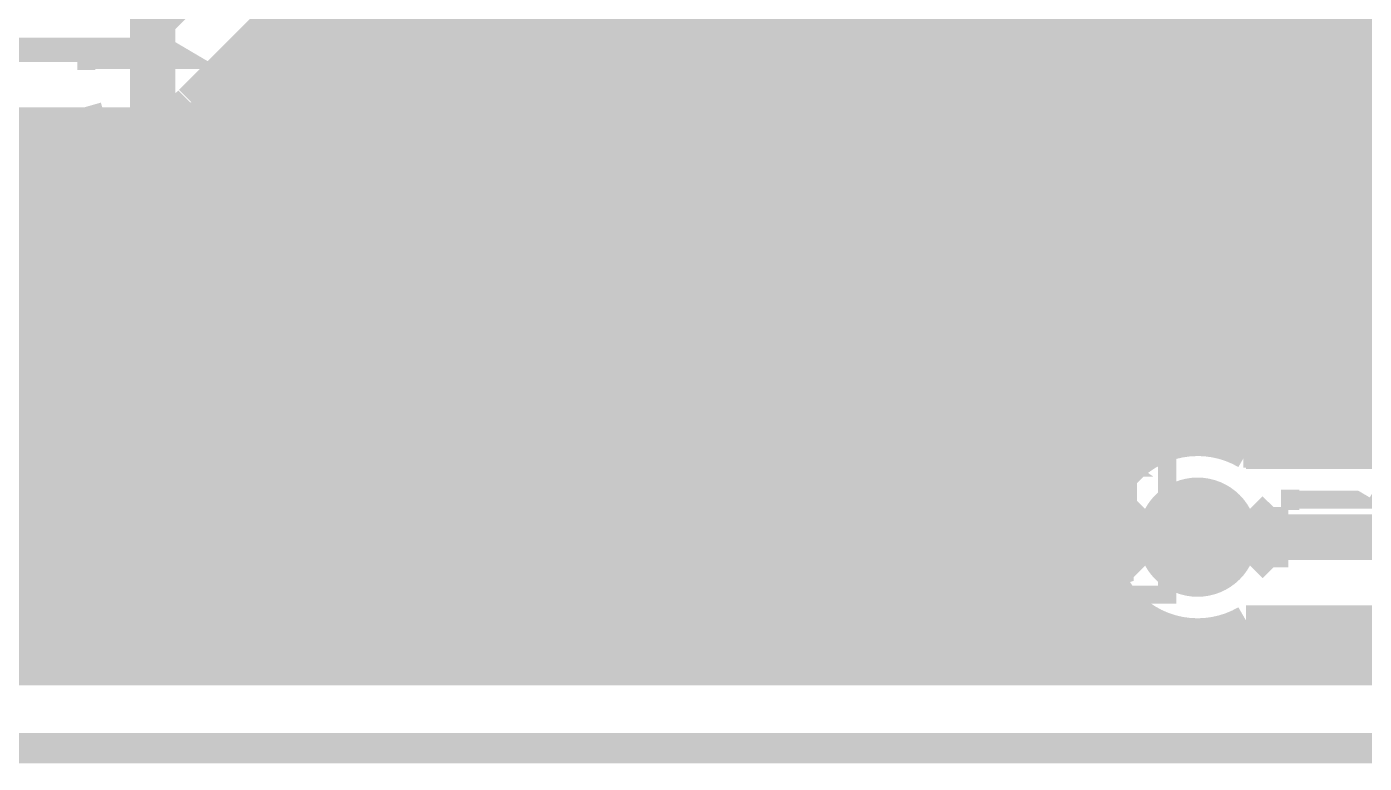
# Model space of a CAD drawing. Extents: x -10 to 131, y -93 to 209.
# Drawn here: x 12.91 to 24.13, y -31.13 to -24.95 of the extents above; entities that cross this region are included whole.
import ezdxf

# ---------------------------------------------------------------- set-up
doc = ezdxf.new("R2010")
doc.units = 0
doc.header["$MEASUREMENT"] = 0
doc.layers.get('0').update_dxf_attribs({"linetype": 'CONTINUOUS'})
for name, color, linetype in [('22-303-0_ASB', 7, 'CONTINUOUS'), ('22-303-0_AST', 7, 'CONTINUOUS'), ('22-303-0_BOT', 2, 'CONTINUOUS'), ('22-303-0_DRD', 6, 'CONTINUOUS'), ('22-303-0_DRL', 1, 'CONTINUOUS'), ('22-303-0_GND', 3, 'CONTINUOUS'), ('22-303-0_IN1', 10, 'CONTINUOUS'), ('22-303-0_SMT', 9, 'CONTINUOUS'), ('22-303-0_SPT', 11, 'CONTINUOUS'), ('22-303-0_SST', 8, 'CONTINUOUS'), ('22-303-0_TOP', 15, 'CONTINUOUS'), ('THRUHOLE_TAP', 2, 'CONTINUOUS')]:
    doc.layers.add(name, color=color, linetype=linetype)

# ---------------------------------------------------------------- blocks, each defined once
blk = doc.blocks.new('ROUND_70')
at = {"const_width": 0.29972}
blk.add_lwpolyline([(-0.14986, 0, 1), (0.14986, 0, 1)], format="xyb", close=True, dxfattribs=at)
blk = doc.blocks.new('ROUND_117')
at = {"const_width": 0.10033}
blk.add_lwpolyline([(-0.050164, 0, 1), (0.050164, 0, 1)], format="xyb", close=True, dxfattribs=at)
blk = doc.blocks.new('ROUND_100')
at = {"const_width": 0.50038}
blk.add_lwpolyline([(-0.25019, 0, 1), (0.25019, 0, 1)], format="xyb", close=True, dxfattribs=at)
blk = doc.blocks.new('RECTANGLE_6')
blk.add_solid([(0.63627, 0.51308), (0.63627, -0.51308), (-0.63627, 0.51308), (-0.63627, -0.51308)])
blk = doc.blocks.new('ROUND_108')
at = {"const_width": 0.10033}
blk.add_lwpolyline([(-0.050164, 0, 1), (0.050164, 0, 1)], format="xyb", close=True, dxfattribs=at)

msp = doc.modelspace()

# ---------------------------------------------------------------- linework, layer by layer
at = {"layer": '22-303-0_ASB', "const_width": 0.254}
msp.add_lwpolyline([(111.00054, 208.99374), (111.00054, 198.99376), (116.0018, 198.99376), (116.0018, 208.99374), (130.50012, 208.99374), (130.50012, -31.00578), (-9.4996, -31.00578), (-9.4996, 208.99374), (111.00054, 208.99374)], dxfattribs=at)
at = {"layer": '22-303-0_AST'}
for points, const_width in [([(111.00054, 208.99374), (111.00054, 198.99376), (116.0018, 198.99376), (116.0018, 208.99374), (130.50012, 208.99374), (130.50012, -31.00578), (-9.4996, -31.00578), (-9.4996, 208.99374), (111.00054, 208.99374)], 0.254), ([(11.43, -26.162), (12.7, -26.162), (12.954, -26.416), (12.954, -29.718), (11.176, -29.718), (11.176, -26.416), (11.43, -26.162)], 0.1524), ([(13.335, -26.162), (14.605, -26.162), (14.859, -26.416), (14.859, -29.718), (13.081, -29.718), (13.081, -26.416), (13.335, -26.162)], 0.1524), ([(15.24, -26.162), (16.51, -26.162), (16.764, -26.416), (16.764, -29.718), (14.986, -29.718), (14.986, -26.416), (15.24, -26.162)], 0.1524), ([(17.145, -26.162), (18.415, -26.162), (18.669, -26.416), (18.669, -29.718), (16.891, -29.718), (16.891, -26.416), (17.145, -26.162)], 0.1524), ([(19.05, -26.162), (20.32, -26.162), (20.574, -26.416), (20.574, -29.718), (18.796, -29.718), (18.796, -26.416), (19.05, -26.162)], 0.1524), ([(20.955, -26.162), (22.225, -26.162), (22.479, -26.416), (22.479, -29.718), (20.701, -29.718), (20.701, -26.416), (20.955, -26.162)], 0.1524), ([(13.48486, -26.797), (13.48486, -27.1526), (13.82268, -27.27198), (14.16304, -27.27198), (14.50086, -27.1526), (14.50086, -26.797)], 0.1524), ([(13.48486, -26.85542), (14.50086, -26.85542)], 0.1524), ([(15.38986, -26.797), (15.38986, -27.1526), (15.72768, -27.27198), (16.06804, -27.27198), (16.40586, -27.1526), (16.40586, -26.797)], 0.1524), ([(15.38986, -26.85542), (16.40586, -26.85542)], 0.1524), ([(17.29486, -26.797), (17.29486, -27.1526), (17.63268, -27.27198), (17.97304, -27.27198), (18.31086, -27.1526), (18.31086, -26.797)], 0.1524), ([(17.29486, -26.85542), (18.31086, -26.85542)], 0.1524), ([(19.19986, -26.797), (19.19986, -27.1526), (19.53768, -27.27198), (19.87804, -27.27198), (20.21586, -27.1526), (20.21586, -26.797)], 0.1524), ([(19.19986, -26.85542), (20.21586, -26.85542)], 0.1524), ([(21.10486, -26.797), (21.10486, -27.1526), (21.44268, -27.27198), (21.78304, -27.27198), (22.12086, -27.1526), (22.12086, -26.797)], 0.1524), ([(21.10486, -26.85542), (22.12086, -26.85542)], 0.1524), ([(13.48486, -28.04922), (13.48486, -27.6352), (14.50086, -27.6352)], 0.1524), ([(15.38986, -28.04922), (15.38986, -27.6352), (16.40586, -27.6352)], 0.1524), ([(17.29486, -28.04922), (17.29486, -27.6352), (18.31086, -27.6352)], 0.1524), ([(19.19986, -28.04922), (19.19986, -27.6352), (20.21586, -27.6352)], 0.1524), ([(21.10486, -28.04922), (21.10486, -27.6352), (22.12086, -27.6352)], 0.1524), ([(11.176, -27.686), (12.954, -27.686)], 0.1524), ([(13.081, -27.686), (14.859, -27.686)], 0.1524), ([(14.986, -27.686), (16.764, -27.686)], 0.1524), ([(16.891, -27.686), (18.669, -27.686)], 0.1524), ([(18.796, -27.686), (20.574, -27.686)], 0.1524), ([(20.701, -27.686), (22.479, -27.686)], 0.1524), ([(13.48486, -28.77058), (13.48486, -28.53182)], 0.1524), ([(13.48486, -28.6512), (14.50086, -28.6512), (14.33068, -28.53182)], 0.1524), ([(15.38986, -28.77058), (15.38986, -28.53182)], 0.1524), ([(15.38986, -28.6512), (16.40586, -28.6512), (16.23568, -28.53182)], 0.1524), ([(17.29486, -28.77058), (17.29486, -28.53182)], 0.1524), ([(17.29486, -28.6512), (18.31086, -28.6512), (18.14068, -28.53182)], 0.1524), ([(19.19986, -28.77058), (19.19986, -28.53182)], 0.1524), ([(19.19986, -28.6512), (20.21586, -28.6512), (20.04568, -28.53182)], 0.1524), ([(21.10486, -28.77058), (21.10486, -28.53182)], 0.1524), ([(21.10486, -28.6512), (22.12086, -28.6512), (21.95068, -28.53182)], 0.1524), ([(13.65504, -29.1338), (13.48486, -29.19222), (13.48486, -29.54782), (13.65504, -29.60878), (13.99286, -29.60878), (14.16304, -29.4894), (14.16304, -29.1338), (14.50086, -29.1338), (14.50086, -29.60878)], 0.1524), ([(15.89786, -29.19222), (15.89786, -29.54782), (15.72768, -29.60878), (15.56004, -29.60878), (15.38986, -29.54782), (15.38986, -29.19222), (15.56004, -29.1338), (15.72768, -29.1338), (16.40586, -29.37002)], 0.1524), ([(17.29486, -29.25318), (18.31086, -29.60878), (18.31086, -29.1338)], 0.1524), ([(19.70786, -29.54782), (19.87804, -29.60878), (20.04568, -29.60878), (20.21586, -29.54782), (20.21586, -29.19222), (20.04568, -29.1338), (19.87804, -29.1338), (19.70786, -29.19222), (19.70786, -29.54782), (19.53768, -29.60878), (19.37004, -29.60878), (19.19986, -29.54782), (19.19986, -29.19222), (19.37004, -29.1338), (19.53768, -29.1338), (19.70786, -29.19222)], 0.1524), ([(21.61286, -29.54782), (21.61286, -29.19222), (21.78304, -29.1338), (21.95068, -29.1338), (22.12086, -29.19222), (22.12086, -29.54782), (21.95068, -29.60878), (21.78304, -29.60878), (21.10486, -29.37002)], 0.1524)]:
    msp.add_lwpolyline(points, dxfattribs=dict(at, const_width=const_width))
at = {"layer": '22-303-0_BOT'}
for points, const_width in [([(14.986, -24.003), (13.843, -25.146), (4.826, -25.146), (3.81, -24.13), (3.81, 2.032), (-0.381, 6.223), (-0.381, 24.765), (-1.143, 25.527), (-1.143, 34.798), (1.524, 37.465), (1.524, 54.356), (5.969, 58.801), (5.969, 73.533), (6.604, 74.168), (6.604, 100.711)], 0.2032), ([(16.51, 7.2644), (16.51, -30.353)], 0.254), ([(16.7386, 7.2644), (16.7386, -30.353)], 0.254), ([(16.9672, 7.2644), (16.9672, -30.353)], 0.254), ([(17.1958, 7.2644), (17.1958, -30.353)], 0.254), ([(21.9964, -17.8435), (21.9964, -28.90266)], 0.254), ([(21.3106, -17.90192), (21.3106, -30.353)], 0.254), ([(21.5392, -17.95018), (21.5392, -30.353)], 0.254), ([(21.7678, -17.9324), (21.7678, -30.353)], 0.254), ([(17.4244, -18.8722), (17.4244, -30.353)], 0.254), ([(17.653, -19.16938), (17.653, -30.353)], 0.254), ([(17.8816, -19.29892), (17.8816, -30.353)], 0.254), ([(18.1102, -19.34718), (18.1102, -30.353)], 0.254), ([(18.3388, -19.60626), (18.3388, -30.353)], 0.254), ([(19.4818, -19.63166), (19.4818, -30.353)], 0.254), ([(18.5674, -19.7739), (18.5674, -30.353)], 0.254), ([(18.796, -19.84756), (18.796, -30.353)], 0.254), ([(19.0246, -19.8501), (19.0246, -30.353)], 0.254), ([(19.2532, -19.7866), (19.2532, -30.353)], 0.254), ([(19.7104, -20.2692), (19.7104, -30.353)], 0.254), ([(21.082, -20.43684), (21.082, -30.353)], 0.254), ([(19.939, -20.56638), (19.939, -30.353)], 0.254), ([(20.8534, -20.6375), (20.8534, -30.353)], 0.254), ([(16.2814, -20.75434), (16.2814, -30.353)], 0.254), ([(20.1676, -20.69592), (20.1676, -30.353)], 0.254), ([(20.3962, -20.74418), (20.3962, -30.353)], 0.254), ([(20.6248, -20.7264), (20.6248, -30.353)], 0.254), ([(16.0528, -21.15566), (16.0528, -30.353)], 0.254), ([(15.8242, -21.3106), (15.8242, -30.353)], 0.254), ([(22.225, -22.59584), (22.225, -28.60802)], 0.254), ([(23.368, -22.72538), (23.368, -28.5369)], 0.254), ([(23.5966, -22.7076), (23.5966, -28.5369)], 0.254), ([(23.8252, -22.7076), (23.8252, -28.5369)], 0.254), ([(24.0538, -22.7076), (24.0538, -28.5369)], 0.254), ([(22.4536, -22.7965), (22.4536, -28.47594)], 0.254), ([(22.6822, -22.8854), (22.6822, -28.42768)], 0.254), ([(23.1394, -22.85492), (23.1394, -28.5369)], 0.254), ([(22.9108, -22.90318), (22.9108, -28.448)], 0.254), ([(15.5956, -24.53132), (15.5956, -30.353)], 0.254), ([(15.1384, -24.79548), (15.1384, -30.353)], 0.254), ([(15.367, -24.7142), (15.367, -30.353)], 0.254), ([(15.04188, -24.80818), (14.27988, -25.57018)], 0.254), ([(36.1315, -24.8666), (14.98346, -24.8666)], 0.254), ([(14.9098, -24.94026), (14.9098, -30.353)], 0.254), ([(36.1315, -25.0952), (14.75486, -25.0952)], 0.254), ([(14.6812, -25.16886), (14.6812, -30.353)], 0.254), ([(36.1315, -25.3238), (14.52626, -25.3238)], 0.254), ([(14.4526, -25.39746), (14.4526, -30.353)], 0.254), ([(36.1315, -25.5524), (14.29766, -25.5524)], 0.254), ([(14.224, -25.62098), (14.224, -30.353)], 0.254), ([(36.1315, -25.781), (-2.64668, -25.781)], 0.254), ([(13.843, -25.7556), (4.826, -25.7556)], 0.254), ([(12.8524, -25.7556), (12.8524, -30.353)], 0.254), ([(13.081, -25.7556), (13.081, -30.353)], 0.254), ([(13.3096, -25.7556), (13.3096, -30.353)], 0.254), ([(13.5382, -25.7556), (13.5382, -30.353)], 0.254), ([(13.7668, -25.7556), (13.7668, -30.353)], 0.254), ([(13.9954, -25.73528), (13.9954, -30.353)], 0.254), ([(36.1315, -26.0096), (-2.64668, -26.0096)], 0.254), ([(36.1315, -26.2382), (-2.64668, -26.2382)], 0.254), ([(36.1315, -26.4668), (-2.64668, -26.4668)], 0.254), ([(22.733, -29.2354), (36.8046, -29.2354), (36.83, -29.21), (37.846, -30.226), (41.656, -30.226), (43.27398, -28.60802), (43.27398, -26.51506)], 0.381), ([(36.1315, -26.6954), (-2.64668, -26.6954)], 0.254), ([(36.1315, -26.924), (-2.64668, -26.924)], 0.254), ([(36.1315, -27.1526), (-8.636, -27.1526)], 0.254), ([(36.1315, -27.3812), (-8.636, -27.3812)], 0.254), ([(36.1315, -27.6098), (-8.636, -27.6098)], 0.254), ([(36.1315, -27.8384), (-8.636, -27.8384)], 0.254), ([(36.1315, -28.067), (-8.636, -28.067)], 0.254), ([(36.1315, -28.2956), (-8.636, -28.2956)], 0.254), ([(22.34946, -28.5242), (-8.636, -28.5242)], 0.254), ([(36.1315, -28.5242), (23.11654, -28.5242)], 0.254), ([(36.1315, -28.5369), (23.1394, -28.5369)], 0.254), ([(22.0853, -28.7528), (-8.636, -28.7528)], 0.254), ([(21.96592, -28.9814), (-8.636, -28.9814)], 0.254), ([(21.92528, -29.21), (-8.636, -29.21)], 0.254), ([(21.95068, -29.4386), (-8.636, -29.4386)], 0.254), ([(21.9964, -29.5656), (21.9964, -30.353)], 0.254), ([(22.04974, -29.6672), (-8.636, -29.6672)], 0.254), ([(22.26818, -29.8958), (-8.636, -29.8958)], 0.254), ([(22.225, -29.86278), (22.225, -30.353)], 0.254), ([(23.1394, -29.9339), (23.1394, -30.353)], 0.254), ([(36.56584, -29.9339), (23.1394, -29.9339)], 0.254), ([(23.368, -29.9339), (23.368, -30.353)], 0.254), ([(23.5966, -29.9339), (23.5966, -30.353)], 0.254), ([(23.8252, -29.9339), (23.8252, -30.353)], 0.254), ([(24.0538, -29.9339), (24.0538, -30.353)], 0.254), ([(22.4536, -29.99232), (22.4536, -30.353)], 0.254), ([(22.6822, -30.04058), (22.6822, -30.353)], 0.254), ([(22.9108, -30.0228), (22.9108, -30.353)], 0.254), ([(36.75634, -30.1244), (-8.636, -30.1244)], 0.254), ([(36.98494, -30.353), (-6.858, -30.353)], 0.254)]:
    msp.add_lwpolyline(points, dxfattribs=dict(at, const_width=const_width))
at = {"layer": '22-303-0_BOT', "const_width": 0.254}
for points in [[(13.843, -25.7556, 0.1989124), (14.27405, -25.57705)], [(13.843, -25.7556, 0.1989124), (14.27405, -25.57705)], [(22.733, -28.42768, 0.4142136), (21.92528, -29.2354)], [(23.1394, -28.5369, 0.1325032), (22.733, -28.42728)], [(21.92528, -29.2354, 0.4142136), (22.733, -30.04312)], [(22.733, -30.04312, 0.1325028), (23.1392, -29.93355)]]:
    msp.add_lwpolyline(points, format="xyb", dxfattribs=at)
at = {"layer": '22-303-0_DRD', "const_width": 0.254}
for points in [[(111.00054, 208.99374), (111.00054, 198.99376), (116.0018, 198.99376), (116.0018, 208.99374), (130.50012, 208.99374), (130.50012, -31.00578), (-9.4996, -31.00578), (-9.4996, 208.99374), (111.00054, 208.99374)], [(22.098, -29.4894), (22.733, -28.8544)], [(22.733, -28.8544), (23.368, -29.4894)], [(22.098, -28.9814), (22.098, -29.4894)], [(22.733, -29.6164), (22.098, -28.9814)], [(23.368, -28.9814), (22.733, -29.6164)], [(23.368, -29.4894), (23.368, -28.9814)]]:
    msp.add_lwpolyline(points, dxfattribs=at)
at = {"layer": '22-303-0_DRL', "const_width": 0.254}
msp.add_lwpolyline([(111.00054, 208.99374), (111.00054, 198.99376), (116.0018, 198.99376), (116.0018, 208.99374), (130.50012, 208.99374), (130.50012, -31.00578), (-9.4996, -31.00578), (-9.4996, 208.99374), (111.00054, 208.99374)], dxfattribs=at)
at = {"layer": '22-303-0_GND', "const_width": 0.254}
msp.add_lwpolyline([(111.00054, 208.99374), (111.00054, 198.99376), (116.0018, 198.99376), (116.0018, 208.99374), (130.50012, 208.99374), (130.50012, -31.00578), (-9.4996, -31.00578), (-9.4996, 208.99374), (111.00054, 208.99374)], dxfattribs=at)
at = {"layer": '22-303-0_SST', "const_width": 0.1524}
for points in [[(13.41374, -25.31364), (13.41374, -25.146)], [(13.41374, -25.22982), (14.2621, -25.22982), (14.11986, -25.146)], [(15.44574, -25.31364), (15.44574, -25.146)], [(15.44574, -25.22982), (16.2941, -25.22982), (16.15186, -25.146)], [(17.35074, -25.31364), (17.35074, -25.146)], [(17.35074, -25.22982), (18.1991, -25.22982), (18.05686, -25.146)], [(19.25574, -25.31364), (19.25574, -25.146)], [(19.25574, -25.22982), (20.1041, -25.22982), (19.96186, -25.146)], [(21.03374, -25.44064), (21.03374, -25.273)], [(21.03374, -25.35682), (21.8821, -25.35682), (21.73986, -25.273)], [(13.55598, -25.66162), (13.41374, -25.70226), (13.41374, -25.95626), (13.55598, -25.99944), (13.83792, -25.99944), (13.97762, -25.91562), (13.97762, -25.66162), (14.2621, -25.66162), (14.2621, -25.99944)], [(15.86992, -25.70226), (15.86992, -25.95626), (15.72768, -25.99944), (15.58798, -25.99944), (15.44574, -25.95626), (15.44574, -25.70226), (15.58798, -25.66162), (15.72768, -25.66162), (16.2941, -25.82926)], [(17.35074, -25.74544), (18.1991, -25.99944), (18.1991, -25.66162)], [(19.67992, -25.95626), (19.81962, -25.99944), (19.96186, -25.99944), (20.1041, -25.95626), (20.1041, -25.70226), (19.96186, -25.66162), (19.81962, -25.66162), (19.67992, -25.70226), (19.67992, -25.95626), (19.53768, -25.99944), (19.39798, -25.99944), (19.25574, -25.95626), (19.25574, -25.70226), (19.39798, -25.66162), (19.53768, -25.66162), (19.67992, -25.70226)], [(21.45792, -26.08326), (21.45792, -25.82926), (21.59762, -25.78862), (21.73986, -25.78862), (21.8821, -25.82926), (21.8821, -26.08326), (21.73986, -26.12644), (21.59762, -26.12644), (21.03374, -25.95626)], [(11.43, -26.162), (12.7, -26.162), (12.954, -26.416), (12.954, -29.718), (11.176, -29.718), (11.176, -26.416), (11.43, -26.162)], [(13.335, -26.162), (14.605, -26.162), (14.859, -26.416), (14.859, -29.718), (13.081, -29.718), (13.081, -26.416), (13.335, -26.162)], [(15.24, -26.162), (16.51, -26.162), (16.764, -26.416), (16.764, -29.718), (14.986, -29.718), (14.986, -26.416), (15.24, -26.162)], [(17.145, -26.162), (18.415, -26.162), (18.669, -26.416), (18.669, -29.718), (16.891, -29.718), (16.891, -26.416), (17.145, -26.162)], [(19.05, -26.162), (20.32, -26.162), (20.574, -26.416), (20.574, -29.718), (18.796, -29.718), (18.796, -26.416), (19.05, -26.162)], [(20.955, -26.162), (22.225, -26.162), (22.479, -26.416), (22.479, -29.718), (20.701, -29.718), (20.701, -26.416), (20.955, -26.162)], [(23.51024, -26.86304), (24.3586, -26.86304)], [(24.3586, -27.71902), (24.07412, -27.71902), (23.51024, -27.54884), (24.07412, -27.3812), (24.3586, -27.3812)], [(11.176, -27.686), (12.954, -27.686)], [(13.081, -27.686), (14.859, -27.686)], [(14.986, -27.686), (16.764, -27.686)], [(16.891, -27.686), (18.669, -27.686)], [(18.796, -27.686), (20.574, -27.686)], [(20.701, -27.686), (22.479, -27.686)], [(24.21636, -28.40482), (24.3586, -28.36164), (24.3586, -28.10764), (24.21636, -28.067), (24.07412, -28.067), (23.93442, -28.10764), (23.93442, -28.36164), (23.79218, -28.40482), (23.65248, -28.40482), (23.51024, -28.36164), (23.51024, -28.10764), (23.65248, -28.067)], [(23.51024, -29.0068), (23.51024, -28.83662)], [(23.51024, -28.92044), (24.3586, -28.92044), (24.21636, -28.83662)]]:
    msp.add_lwpolyline(points, dxfattribs=at)
at = {"layer": '22-303-0_TOP', "const_width": 0.381}
for points in [[(23.495, -19.7612), (24.003, -19.7612), (24.257, -20.0152), (24.257, -27.4828), (25.019, -28.2448), (26.67, -28.2448)], [(13.97, -22.9362), (13.97, -26.924)], [(15.875, -22.9362), (15.875, -26.924)], [(17.78, -22.9362), (17.78, -26.924)], [(19.685, -22.9362), (19.685, -26.924)], [(21.59, -22.9362), (21.59, -26.924)], [(13.97, -28.956), (12.065, -28.956)], [(15.875, -28.956), (13.97, -28.956)], [(17.78, -28.956), (15.875, -28.956)], [(19.685, -28.956), (17.78, -28.956)], [(21.59, -28.956), (19.685, -28.956)], [(21.59, -28.956), (21.717, -28.956), (21.971, -29.21), (22.7076, -29.21), (22.733, -29.2354)]]:
    msp.add_lwpolyline(points, dxfattribs=at)

# ---------------------------------------------------------------- block references
at = {"layer": '22-303-0_BOT'}
msp.add_blockref('ROUND_70', (22.733, -29.2354), dxfattribs=at)
at = {"layer": '22-303-0_DRL'}
msp.add_blockref('ROUND_117', (22.733, -29.2354), dxfattribs=at)
at = {"layer": '22-303-0_GND'}
msp.add_blockref('ROUND_100', (22.733, -29.2354), dxfattribs=at)
at = {"layer": '22-303-0_IN1'}
msp.add_blockref('ROUND_70', (22.733, -29.2354), dxfattribs=at)
at = {"layer": '22-303-0_SMT'}
for p in [(13.97, -26.924), (15.875, -26.924), (17.78, -26.924), (19.685, -26.924), (21.59, -26.924), (13.97, -28.956), (15.875, -28.956), (17.78, -28.956), (19.685, -28.956), (21.59, -28.956)]:
    msp.add_blockref('RECTANGLE_6', p, dxfattribs=at)
at = {"layer": '22-303-0_SPT'}
for p in [(13.97, -26.924), (15.875, -26.924), (17.78, -26.924), (19.685, -26.924), (21.59, -26.924), (13.97, -28.956), (15.875, -28.956), (17.78, -28.956), (19.685, -28.956), (21.59, -28.956)]:
    msp.add_blockref('RECTANGLE_6', p, dxfattribs=at)
at = {"layer": '22-303-0_TOP'}
for name, p in [('RECTANGLE_6', (13.97, -26.924)), ('RECTANGLE_6', (15.875, -26.924)), ('RECTANGLE_6', (17.78, -26.924)), ('RECTANGLE_6', (19.685, -26.924)), ('RECTANGLE_6', (21.59, -26.924)), ('RECTANGLE_6', (13.97, -28.956)), ('RECTANGLE_6', (15.875, -28.956)), ('RECTANGLE_6', (17.78, -28.956)), ('RECTANGLE_6', (19.685, -28.956)), ('RECTANGLE_6', (21.59, -28.956)), ('ROUND_70', (22.733, -29.2354))]:
    msp.add_blockref(name, p, dxfattribs=at)
at = {"layer": 'THRUHOLE_TAP'}
msp.add_blockref('ROUND_108', (22.733, -29.2354), dxfattribs=at)

doc.saveas('drawing.dxf')
